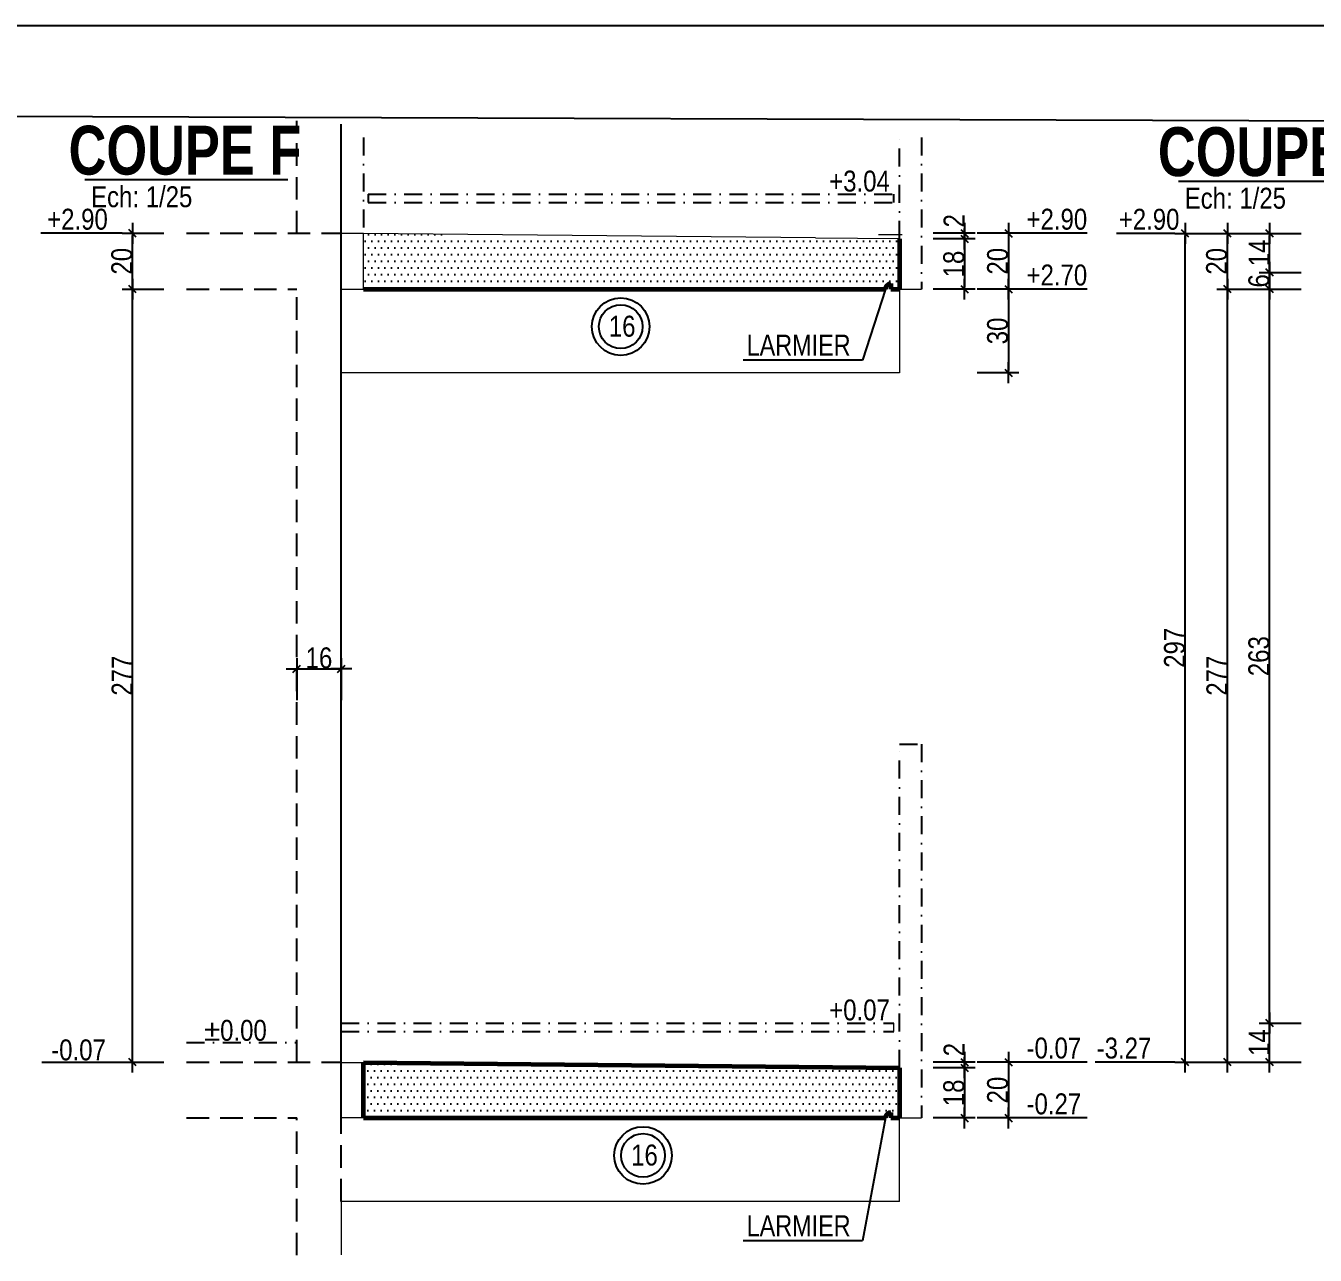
# Model space of a CAD drawing. Header units: centimetres. Extents: x -1744 to 32711, y -16767 to -12567.
# Drawn here: x 30179 to 31104, y -13448 to -12567 of the extents above; entities that cross this region are included whole.
import ezdxf
from ezdxf.enums import TextEntityAlignment as Align

# ---------------------------------------------------------------- set-up
doc = ezdxf.new("R2010")
doc.units = ezdxf.units.CM
doc.header["$LTSCALE"] = 25.4
doc.header["$PDMODE"] = 1
doc.header["$PDSIZE"] = -2
doc.linetypes.add('CACHEX2', pattern=[19.05, 12.7, -6.35])
doc.linetypes.add('TIRETPTX2', pattern=[50.8, 25.4, -12.7, 0, -12.7])
for name, color, linetype in [('01_cote_gen', 4, 'Continuous'), ('01_linteaux', 2, 'Continuous'), ('01_murs_sup', 2, 'CACHEX2'), ('01_texte', 230, 'Continuous'), ('AA_COTES', 2, 'Continuous')]:
    doc.layers.add(name, color=color, linetype=linetype)
doc.layers.add('01_murs_coup', color=5, linetype='Continuous', lineweight=60)
doc.layers.add('01_tram_axes', color=2, linetype='TIRETPTX2', lineweight=9)
doc.styles.add('ARIAL NA', font='ARIALN.TTF')
doc.styles.add('impact', font='impact.ttf')
doc.styles.add('MATTE_TXT', font='arial.ttf')
doc.styles.add('STYLE2', font='ARIALN.TTF')
doc.dimstyles.new('JB25', dxfattribs={"dimscale": 0.1, "dimtxt": 150, "dimasz": 15, "dimexe": 0.1, "dimexo": 0.1, "dimgap": 0.09, "dimtad": 1, "dimdec": 1, "dimlfac": 0.5, "dimdsep": 46, "dimtxsty": 'STYLE2', "dimblk1": 'BOND_G', "dimblk2": 'BOND_D', "dimsah": 1, "dimcen": 1.5, "dimdle": 0.01, "dimse1": 1, "dimse2": 1, "dimclrd": 4, "dimclre": 2, "dimclrt": 6, "dimazin": 2, "dimtfac": 2.333333, "dimtdec": 1, "dimtix": 1, "dimtmove": 2, "dimatfit": 3, "dimldrblk": 'BOND_G', "dimfxl": 1, "dimtolj": 1, "dimtzin": 0, "dimarcsym": 0})

# ---------------------------------------------------------------- blocks, each defined once
blk = doc.blocks.new('BOND_G')
at = {"layer": 'AA_COTES', "color": 0}
for p, q in [((0, -5), (0, 15)), ((5, 0), (-5, 0)), ((1.77, 1.77), (-1.77, -1.77))]:
    blk.add_line(p, q, dxfattribs=at)
blk = doc.blocks.new('BOND_D')
at = {"layer": 'AA_COTES', "color": 0}
for p, q in [((5, 0), (-5, 0)), ((-1.77, -1.77), (1.77, 1.77)), ((0, 5), (0, -15))]:
    blk.add_line(p, q, dxfattribs=at)
blk = doc.blocks.new('*D730')
at = {"layer": '01_cote_gen', "color": 4, "lineweight": -2, "ltscale": 0.1, "transparency": 16777216}
blk.add_line((30883.75, -13311.3), (30883.75, -13348.3), dxfattribs=at)
at = {"layer": 'Defpoints', "color": 0, "ltscale": 0.1, "transparency": 16777216}
for p in [(30365.24, -13309.8), (30404.44, -13349.8), (30883.75, -13349.8)]:
    blk.add_point(p, dxfattribs=at)
at = {"layer": '01_cote_gen', "color": 4, "lineweight": -2, "ltscale": 0.1, "transparency": 16777216, "xscale": 1.5, "yscale": 1.5, "zscale": 1.5}
for name, p, rotation in [('BOND_G', (30883.75, -13309.8), 90), ('BOND_D', (30883.75, -13349.8), 270)]:
    blk.add_blockref(name, p, dxfattribs=dict(at, rotation=rotation))
at = {"layer": '01_cote_gen', "color": 6, "ltscale": 0.1, "transparency": 16777216, "insert": (30876.08, -13329.8), "char_height": 15, "attachment_point": 5, "rotation": 90, "style": 'STYLE2'}
blk.add_mtext('\\A1;20', dxfattribs=at)
blk = doc.blocks.new('*D731')
at = {"layer": '01_cote_gen', "color": 4, "lineweight": -2, "ltscale": 0.1, "transparency": 16777216}
blk.add_line((30852.34, -13315.3), (30852.34, -13348.3), dxfattribs=at)
at = {"layer": 'Defpoints', "color": 0, "ltscale": 0.1, "transparency": 16777216}
for p in [(30837.27, -13313.8), (30781.24, -13349.8), (30852.34, -13349.8)]:
    blk.add_point(p, dxfattribs=at)
at = {"layer": '01_cote_gen', "color": 4, "lineweight": -2, "ltscale": 0.1, "transparency": 16777216, "xscale": 1.5, "yscale": 1.5, "zscale": 1.5}
for name, p, rotation in [('BOND_G', (30852.34, -13313.8), 90), ('BOND_D', (30852.34, -13349.8), 270)]:
    blk.add_blockref(name, p, dxfattribs=dict(at, rotation=rotation))
at = {"layer": '01_cote_gen', "color": 6, "ltscale": 0.1, "transparency": 16777216, "insert": (30844.67, -13331.8), "char_height": 15, "attachment_point": 5, "rotation": 90, "style": 'STYLE2'}
blk.add_mtext('\\A1;18', dxfattribs=at)
blk = doc.blocks.new('*D732')
at = {"layer": '01_cote_gen', "color": 4, "lineweight": -2, "ltscale": 0.1, "transparency": 16777216}
blk.add_line((30852.34, -13311.3), (30852.34, -13312.3), dxfattribs=at)
at = {"layer": 'Defpoints', "color": 0, "ltscale": 0.1, "transparency": 16777216}
for p in [(30852.34, -13313.8), (30859.84, -13313.8), (30860.58, -13309.8)]:
    blk.add_point(p, dxfattribs=at)
at = {"layer": '01_cote_gen', "color": 4, "lineweight": -2, "ltscale": 0.1, "transparency": 16777216, "xscale": 1.5, "yscale": 1.5, "zscale": 1.5}
for name, p, rotation in [('BOND_G', (30852.34, -13309.8), 90), ('BOND_D', (30852.34, -13313.8), 270)]:
    blk.add_blockref(name, p, dxfattribs=dict(at, rotation=rotation))
at = {"layer": '01_cote_gen', "color": 6, "ltscale": 0.1, "transparency": 16777216, "insert": (30844.8, -13300.81), "char_height": 15, "attachment_point": 5, "rotation": 90, "style": 'STYLE2'}
blk.add_mtext('\\A1;2', dxfattribs=at)
blk = doc.blocks.new('*D733')
at = {"layer": '01_cote_gen', "color": 4, "lineweight": -2, "ltscale": 200, "transparency": 16777216}
blk.add_line((30375.08, -13027.82), (30404.08, -13027.82), dxfattribs=at)
at = {"layer": 'Defpoints', "color": 0, "ltscale": 200, "transparency": 16777216}
for p in [(30405.58, -13027.82), (30373.58, -13092.36), (30405.58, -13092.36)]:
    blk.add_point(p, dxfattribs=at)
at = {"layer": '01_cote_gen', "color": 4, "lineweight": -2, "ltscale": 200, "transparency": 16777216, "xscale": 1.5, "yscale": 1.5, "zscale": 1.5, "rotation": 180}
blk.add_blockref('BOND_G', (30373.58, -13027.82), dxfattribs=at)
at = {"layer": '01_cote_gen', "color": 4, "lineweight": -2, "ltscale": 200, "transparency": 16777216, "xscale": 1.5, "yscale": 1.5, "zscale": 1.5}
blk.add_blockref('BOND_D', (30405.58, -13027.82), dxfattribs=at)
at = {"layer": '01_cote_gen', "color": 6, "ltscale": 200, "transparency": 16777216, "insert": (30389.58, -13020.16), "char_height": 15, "attachment_point": 5, "style": 'STYLE2'}
blk.add_mtext('\\A1;16', dxfattribs=at)
blk = doc.blocks.new('*D734')
at = {"layer": '01_cote_gen', "color": 4, "lineweight": -2, "ltscale": 0.1, "transparency": 16777216}
blk.add_line((30883.75, -12717.3), (30883.75, -12754.3), dxfattribs=at)
at = {"layer": 'Defpoints', "color": 0, "ltscale": 0.1, "transparency": 16777216}
for p in [(30365.24, -12715.8), (30404.44, -12755.8), (30883.75, -12755.8)]:
    blk.add_point(p, dxfattribs=at)
at = {"layer": '01_cote_gen', "color": 4, "lineweight": -2, "ltscale": 0.1, "transparency": 16777216, "xscale": 1.5, "yscale": 1.5, "zscale": 1.5}
for name, p, rotation in [('BOND_G', (30883.75, -12715.8), 90), ('BOND_D', (30883.75, -12755.8), 270)]:
    blk.add_blockref(name, p, dxfattribs=dict(at, rotation=rotation))
at = {"layer": '01_cote_gen', "color": 6, "ltscale": 0.1, "transparency": 16777216, "insert": (30876.08, -12735.8), "char_height": 15, "attachment_point": 5, "rotation": 90, "style": 'STYLE2'}
blk.add_mtext('\\A1;20', dxfattribs=at)
blk = doc.blocks.new('*D735')
at = {"layer": '01_cote_gen', "color": 4, "lineweight": -2, "ltscale": 0.1, "transparency": 16777216}
blk.add_line((30852.34, -12721.3), (30852.34, -12754.3), dxfattribs=at)
at = {"layer": 'Defpoints', "color": 0, "ltscale": 0.1, "transparency": 16777216}
for p in [(30837.27, -12719.8), (30781.24, -12755.8), (30852.34, -12755.8)]:
    blk.add_point(p, dxfattribs=at)
at = {"layer": '01_cote_gen', "color": 4, "lineweight": -2, "ltscale": 0.1, "transparency": 16777216, "xscale": 1.5, "yscale": 1.5, "zscale": 1.5}
for name, p, rotation in [('BOND_G', (30852.34, -12719.8), 90), ('BOND_D', (30852.34, -12755.8), 270)]:
    blk.add_blockref(name, p, dxfattribs=dict(at, rotation=rotation))
at = {"layer": '01_cote_gen', "color": 6, "ltscale": 0.1, "transparency": 16777216, "insert": (30844.67, -12737.8), "char_height": 15, "attachment_point": 5, "rotation": 90, "style": 'STYLE2'}
blk.add_mtext('\\A1;18', dxfattribs=at)
blk = doc.blocks.new('*D736')
at = {"layer": '01_cote_gen', "color": 4, "lineweight": -2, "ltscale": 0.1, "transparency": 16777216}
blk.add_line((30852.34, -12717.3), (30852.34, -12718.3), dxfattribs=at)
at = {"layer": 'Defpoints', "color": 0, "ltscale": 0.1, "transparency": 16777216}
for p in [(30860.58, -12715.8), (30852.34, -12719.8), (30859.84, -12719.8)]:
    blk.add_point(p, dxfattribs=at)
at = {"layer": '01_cote_gen', "color": 4, "lineweight": -2, "ltscale": 0.1, "transparency": 16777216, "xscale": 1.5, "yscale": 1.5, "zscale": 1.5}
for name, p, rotation in [('BOND_G', (30852.34, -12715.8), 90), ('BOND_D', (30852.34, -12719.8), 270)]:
    blk.add_blockref(name, p, dxfattribs=dict(at, rotation=rotation))
at = {"layer": '01_cote_gen', "color": 6, "ltscale": 0.1, "transparency": 16777216, "insert": (30844.8, -12706.81), "char_height": 15, "attachment_point": 5, "rotation": 90, "style": 'STYLE2'}
blk.add_mtext('\\A1;2', dxfattribs=at)
blk = doc.blocks.new('*D737')
at = {"layer": '01_cote_gen', "color": 4, "lineweight": -2, "ltscale": 0.1, "transparency": 16777216}
blk.add_line((30255.95, -13308.3), (30255.95, -12757.3), dxfattribs=at)
at = {"layer": 'Defpoints', "color": 0, "ltscale": 0.1, "transparency": 16777216}
for p in [(30255.95, -12755.8), (30332.51, -12755.8), (30346.51, -13309.8)]:
    blk.add_point(p, dxfattribs=at)
at = {"layer": '01_cote_gen', "color": 4, "lineweight": -2, "ltscale": 0.1, "transparency": 16777216, "xscale": 1.5, "yscale": 1.5, "zscale": 1.5}
for name, p, rotation in [('BOND_D', (30255.95, -12755.8), 90), ('BOND_G', (30255.95, -13309.8), 270)]:
    blk.add_blockref(name, p, dxfattribs=dict(at, rotation=rotation))
at = {"layer": '01_cote_gen', "color": 6, "ltscale": 0.1, "transparency": 16777216, "insert": (30248.41, -13032.8), "char_height": 15, "attachment_point": 5, "rotation": 90, "style": 'STYLE2'}
blk.add_mtext('\\A1;277', dxfattribs=at)
blk = doc.blocks.new('*D738')
at = {"layer": '01_cote_gen', "color": 4, "lineweight": -2, "transparency": 16777216}
blk.add_line((30255.95, -12754.3), (30255.95, -12717.3), dxfattribs=at)
at = {"layer": 'Defpoints', "color": 0, "transparency": 16777216}
for p in [(30255.95, -12715.8), (30342.59, -12715.8), (30342.59, -12755.8)]:
    blk.add_point(p, dxfattribs=at)
at = {"layer": '01_cote_gen', "color": 4, "lineweight": -2, "transparency": 16777216, "xscale": 1.5, "yscale": 1.5, "zscale": 1.5}
for name, p, rotation in [('BOND_D', (30255.95, -12715.8), 90), ('BOND_G', (30255.95, -12755.8), 270)]:
    blk.add_blockref(name, p, dxfattribs=dict(at, rotation=rotation))
at = {"layer": '01_cote_gen', "color": 6, "transparency": 16777216, "insert": (30248.29, -12735.8), "char_height": 15, "attachment_point": 5, "rotation": 90, "style": 'STYLE2'}
blk.add_mtext('\\A1;20', dxfattribs=at)
blk = doc.blocks.new('*D742')
at = {"layer": '01_cote_gen', "color": 4, "lineweight": -2, "ltscale": 2, "transparency": 16777216}
blk.add_line((31071.03, -12754.34), (31071.03, -12745.34), dxfattribs=at)
at = {"layer": 'Defpoints', "color": 0, "ltscale": 2, "transparency": 16777216}
for p in [(31071.03, -12743.84), (31093.86, -12743.84), (31093.86, -12755.84)]:
    blk.add_point(p, dxfattribs=at)
at = {"layer": '01_cote_gen', "color": 4, "lineweight": -2, "ltscale": 2, "transparency": 16777216, "xscale": 1.5, "yscale": 1.5, "zscale": 1.5}
for name, p, rotation in [('BOND_D', (31071.03, -12743.84), 90), ('BOND_G', (31071.03, -12755.84), 270)]:
    blk.add_blockref(name, p, dxfattribs=dict(at, rotation=rotation))
at = {"layer": '01_cote_gen', "color": 6, "lineweight": 0, "ltscale": 2, "transparency": 16777216, "insert": (31063.36, -12749.84), "char_height": 15, "attachment_point": 5, "rotation": 90, "style": 'STYLE2'}
blk.add_mtext('\\A1;6', dxfattribs=at)
blk = doc.blocks.new('*D743')
at = {"layer": '01_cote_gen', "color": 4, "lineweight": -2, "ltscale": 2, "transparency": 16777216}
blk.add_line((31071.03, -12742.34), (31071.03, -12717.34), dxfattribs=at)
at = {"layer": 'Defpoints', "color": 0, "ltscale": 2, "transparency": 16777216}
for p in [(31071.03, -12715.84), (31095.9, -12715.84), (31086.04, -12743.84)]:
    blk.add_point(p, dxfattribs=at)
at = {"layer": '01_cote_gen', "color": 4, "lineweight": -2, "ltscale": 2, "transparency": 16777216, "xscale": 1.5, "yscale": 1.5, "zscale": 1.5}
for name, p, rotation in [('BOND_D', (31071.03, -12715.84), 90), ('BOND_G', (31071.03, -12743.84), 270)]:
    blk.add_blockref(name, p, dxfattribs=dict(at, rotation=rotation))
at = {"layer": '01_cote_gen', "color": 6, "lineweight": 0, "ltscale": 2, "transparency": 16777216, "insert": (31063.49, -12729.84), "char_height": 15, "attachment_point": 5, "rotation": 90, "style": 'STYLE2'}
blk.add_mtext('\\A1;14', dxfattribs=at)
blk = doc.blocks.new('*D744')
at = {"layer": '01_cote_gen', "color": 4, "lineweight": -2, "ltscale": 2, "transparency": 16777216}
blk.add_line((31040.73, -12754.34), (31040.73, -12717.34), dxfattribs=at)
at = {"layer": 'Defpoints', "color": 0, "ltscale": 2, "transparency": 16777216}
for p in [(31040.73, -12715.84), (31093.53, -12715.84), (31093.53, -12755.84)]:
    blk.add_point(p, dxfattribs=at)
at = {"layer": '01_cote_gen', "color": 4, "lineweight": -2, "ltscale": 2, "transparency": 16777216, "xscale": 1.5, "yscale": 1.5, "zscale": 1.5}
for name, p, rotation in [('BOND_D', (31040.73, -12715.84), 90), ('BOND_G', (31040.73, -12755.84), 270)]:
    blk.add_blockref(name, p, dxfattribs=dict(at, rotation=rotation))
at = {"layer": '01_cote_gen', "color": 6, "lineweight": 0, "ltscale": 2, "transparency": 16777216, "insert": (31033.06, -12735.84), "char_height": 15, "attachment_point": 5, "rotation": 90, "style": 'STYLE2'}
blk.add_mtext('\\A1;20', dxfattribs=at)
blk = doc.blocks.new('*D745')
at = {"layer": '01_cote_gen', "color": 4, "lineweight": -2, "ltscale": 2, "transparency": 16777216}
blk.add_line((31040.73, -13308.3), (31040.73, -12757.34), dxfattribs=at)
at = {"layer": 'Defpoints', "color": 0, "ltscale": 2, "transparency": 16777216}
for p in [(31040.73, -12755.84), (31048.23, -12755.84), (31063.23, -13309.8)]:
    blk.add_point(p, dxfattribs=at)
at = {"layer": '01_cote_gen', "color": 4, "lineweight": -2, "ltscale": 2, "transparency": 16777216, "xscale": 1.5, "yscale": 1.5, "zscale": 1.5}
for name, p, rotation in [('BOND_D', (31040.73, -12755.84), 90), ('BOND_G', (31040.73, -13309.8), 270)]:
    blk.add_blockref(name, p, dxfattribs=dict(at, rotation=rotation))
at = {"layer": '01_cote_gen', "color": 6, "lineweight": 0, "ltscale": 2, "transparency": 16777216, "insert": (31033.19, -13032.82), "char_height": 15, "attachment_point": 5, "rotation": 90, "style": 'STYLE2'}
blk.add_mtext('\\A1;277', dxfattribs=at)
blk = doc.blocks.new('*D746')
at = {"layer": '01_cote_gen', "color": 4, "lineweight": -2, "ltscale": 2, "transparency": 16777216}
blk.add_line((31010.55, -13308.3), (31010.55, -12717.34), dxfattribs=at)
at = {"layer": 'Defpoints', "color": 0, "ltscale": 2, "transparency": 16777216}
for p in [(31010.55, -12715.84), (31063.23, -12715.84), (31063.23, -13309.8)]:
    blk.add_point(p, dxfattribs=at)
at = {"layer": '01_cote_gen', "color": 4, "lineweight": -2, "ltscale": 2, "transparency": 16777216, "xscale": 1.5, "yscale": 1.5, "zscale": 1.5}
for name, p, rotation in [('BOND_D', (31010.55, -12715.84), 90), ('BOND_G', (31010.55, -13309.8), 270)]:
    blk.add_blockref(name, p, dxfattribs=dict(at, rotation=rotation))
at = {"layer": '01_cote_gen', "color": 6, "lineweight": 0, "ltscale": 2, "transparency": 16777216, "insert": (31002.88, -13012.82), "char_height": 15, "attachment_point": 5, "rotation": 90, "style": 'STYLE2'}
blk.add_mtext('\\A1;297', dxfattribs=at)
blk = doc.blocks.new('*D756')
at = {"layer": '01_cote_gen', "color": 4, "lineweight": -2, "transparency": 16777216}
blk.add_line((30883.75, -12757.3), (30883.75, -12814.21), dxfattribs=at)
at = {"layer": 'Defpoints', "color": 0, "transparency": 16777216}
for p in [(30769.05, -12755.8), (30791.51, -12815.71), (30883.75, -12815.71)]:
    blk.add_point(p, dxfattribs=at)
at = {"layer": '01_cote_gen', "color": 4, "lineweight": -2, "transparency": 16777216, "xscale": 1.5, "yscale": 1.5, "zscale": 1.5}
for name, p, rotation in [('BOND_G', (30883.75, -12755.8), 90), ('BOND_D', (30883.75, -12815.71), 270)]:
    blk.add_blockref(name, p, dxfattribs=dict(at, rotation=rotation))
at = {"layer": '01_cote_gen', "color": 6, "transparency": 16777216, "insert": (30876.08, -12785.76), "char_height": 15, "attachment_point": 5, "rotation": 90, "style": 'STYLE2'}
blk.add_mtext('\\A1;30', dxfattribs=at)
blk = doc.blocks.new('*D770')
at = {"layer": '01_cote_gen', "color": 4, "lineweight": -2, "transparency": 16777216}
blk.add_line((31071.03, -13308.3), (31071.03, -13283.3), dxfattribs=at)
at = {"layer": 'Defpoints', "color": 0, "transparency": 16777216}
for p in [(31071.03, -13281.8), (31205.78, -13281.8), (31205.78, -13309.8)]:
    blk.add_point(p, dxfattribs=at)
at = {"layer": '01_cote_gen', "color": 4, "lineweight": -2, "transparency": 16777216, "xscale": 1.5, "yscale": 1.5, "zscale": 1.5}
for name, p, rotation in [('BOND_D', (31071.03, -13281.8), 90), ('BOND_G', (31071.03, -13309.8), 270)]:
    blk.add_blockref(name, p, dxfattribs=dict(at, rotation=rotation))
at = {"layer": '01_cote_gen', "color": 6, "transparency": 16777216, "insert": (31063.49, -13295.8), "char_height": 15, "attachment_point": 5, "rotation": 90, "style": 'STYLE2'}
blk.add_mtext('\\A1;14', dxfattribs=at)
blk = doc.blocks.new('*D771')
at = {"layer": '01_cote_gen', "color": 4, "lineweight": -2, "transparency": 16777216}
blk.add_line((31071.03, -13280.3), (31071.03, -12757.34), dxfattribs=at)
at = {"layer": 'Defpoints', "color": 0, "transparency": 16777216}
for p in [(31071.03, -12755.84), (31093.53, -12755.84), (31093.53, -13281.8)]:
    blk.add_point(p, dxfattribs=at)
at = {"layer": '01_cote_gen', "color": 4, "lineweight": -2, "transparency": 16777216, "xscale": 1.5, "yscale": 1.5, "zscale": 1.5}
for name, p, rotation in [('BOND_D', (31071.03, -12755.84), 90), ('BOND_G', (31071.03, -13281.8), 270)]:
    blk.add_blockref(name, p, dxfattribs=dict(at, rotation=rotation))
at = {"layer": '01_cote_gen', "color": 6, "transparency": 16777216, "insert": (31063.36, -13018.82), "char_height": 15, "attachment_point": 5, "rotation": 90, "style": 'STYLE2'}
blk.add_mtext('\\A1;263', dxfattribs=at)

msp = doc.modelspace()

# ---------------------------------------------------------------- hatches: boundary and pattern name
at = {"layer": '01_linteaux'}
h = msp.add_hatch(dxfattribs=at)
h.set_pattern_fill('DOTS', color=256, scale=3)
h.set_pattern_definition([(0, (9765.2455, 6552.379), (2.38125, 4.7625), [0, -4.7625])])
edge = h.paths.add_edge_path()
edge.add_line((30481.58, -12716.55), (30421.58, -12715.99))
edge.add_line((30421.58, -12715.99), (30421.58, -12755.8))
edge.add_line((30421.58, -12755.8), (30795.58, -12755.8))
edge.add_arc((30799.58, -12755.8), 4, 90, 180, ccw=False)
edge.add_line((30799.58, -12751.8), (30799.58, -12755.8))
edge.add_line((30799.58, -12755.8), (30805.58, -12755.8))
edge.add_line((30805.58, -12755.8), (30805.58, -12719.61))
edge.add_line((30805.58, -12719.61), (30745.58, -12719.02))
edge.add_line((30745.58, -12719.02), (30741.82, -12717.78))
edge.add_line((30741.82, -12717.78), (30484.82, -12717.78))
edge.add_line((30484.82, -12717.78), (30481.58, -12716.55))
h = msp.add_hatch(dxfattribs=at)
h.set_pattern_fill('DOTS', color=256, scale=3)
h.set_pattern_definition([(0, (-36.3734, 0), (2.38125, 4.7625), [0, -4.7625])])
h.paths.add_polyline_path([(30805.58, -13313.8), (30421.58, -13310.05), (30421.58, -13349.8), (30795.58, -13349.8, -0.414214), (30799.58, -13345.8), (30799.58, -13349.8), (30805.58, -13349.8)])

# ---------------------------------------------------------------- linework, layer by layer
at = {"layer": '01_cote_gen'}
msp.add_line((32711.5, -12567.07), (23621.5, -12567.07), dxfattribs=at)
at = {"layer": '01_linteaux', "ltscale": 0.1}
for p, q in [((30405.58, -12715.97), (30405.58, -12637.49)), ((30405.58, -12855.8), (30405.58, -12715.8)), ((30405.58, -13349.8), (30405.58, -12855.8))]:
    msp.add_line(p, q, dxfattribs=at)
at = {"layer": '01_linteaux', "linetype": 'TIRETPTX2', "ltscale": 0.02}
for p, q in [((30421.58, -12647.02), (30421.58, -12715.99)), ((30805.58, -12719.8), (30805.58, -12647.02)), ((30821.58, -12647.02), (30821.58, -12755.8)), ((30424.73, -12687.8), (30801.58, -12687.8)), ((30424.73, -12687.8), (30424.73, -12693.8)), ((30801.58, -12693.8), (30801.58, -12687.8)), ((30424.73, -12693.8), (30801.58, -12693.8)), ((30805.58, -13313.8), (30805.58, -13081.8)), ((30805.58, -13081.8), (30821.58, -13081.8)), ((30821.58, -13081.8), (30821.58, -13349.8)), ((30405.58, -13281.8), (30801.58, -13281.8)), ((30405.58, -13287.8), (30801.58, -13287.8)), ((30294.63, -13295.8), (30373.58, -13295.8))]:
    msp.add_line(p, q, dxfattribs=at)
at = {"layer": '01_linteaux', "lineweight": 0}
for p, q in [((30805.58, -12755.8), (30805.58, -12815.71)), ((30805.58, -12815.71), (30405.58, -12815.71)), ((30405.58, -13309.97), (30421.58, -13309.97)), ((30421.58, -13349.8), (30405.58, -13349.8)), ((30805.58, -13409.61), (30805.58, -13349.8)), ((30805.58, -13409.61), (30405.58, -13409.61)), ((30405.58, -13409.61), (30405.58, -13447.97))]:
    msp.add_line(p, q, dxfattribs=at)
at = {"layer": '01_murs_coup', "linetype": 'Continuous', "lineweight": 5}
for p in [(30421.58, -12755.8), (30745.58, -12719.02)]:
    msp.add_line(p, (30421.58, -12715.99), dxfattribs=at)
at = {"layer": '01_murs_coup', "linetype": 'Continuous', "lineweight": 0}
msp.add_line((30745.58, -12719.02), (30805.58, -12719.61), dxfattribs=at)
at = {"layer": '01_murs_coup'}
for p, q in [((30805.58, -12719.8), (30805.58, -12755.8)), ((30799.58, -12751.8), (30799.58, -12755.8)), ((30421.58, -12755.8), (30795.58, -12755.8)), ((30799.58, -12755.8), (30805.58, -12755.8)), ((30421.58, -13310.05), (30805.58, -13313.8)), ((30421.58, -13349.8), (30421.58, -13310.05)), ((30805.58, -13313.8), (30805.58, -13349.8)), ((30799.58, -13345.8), (30799.58, -13349.8)), ((30421.58, -13349.8), (30795.58, -13349.8)), ((30799.58, -13349.8), (30805.58, -13349.8))]:
    msp.add_line(p, q, dxfattribs=at)
for centre in [(30799.58, -12755.8), (30799.58, -13349.8)]:
    msp.add_arc(centre, 4, 90, 180, dxfattribs=at)
at = {"layer": '01_murs_sup', "ltscale": 0.05}
for p, q in [((30373.58, -12715.8), (30373.58, -12635.14)), ((30294.63, -12715.8), (30405.58, -12715.8)), ((30294.63, -12755.8), (30373.58, -12755.8)), ((30373.58, -13309.97), (30373.58, -12755.8)), ((30294.63, -13309.8), (30405.58, -13309.8)), ((30405.58, -13409.61), (30405.58, -13309.8)), ((30294.63, -13349.8), (30373.58, -13349.8)), ((30373.58, -13448.14), (30373.58, -13349.8))]:
    msp.add_line(p, q, dxfattribs=at)
at = {"layer": '01_texte'}
for p, q in [((32661.5, -12640.84), (23671.5, -12609.25)), ((30221.71, -12677.29), (30367.31, -12677.29)), ((31005.66, -12678.35), (31151.27, -12678.35)), ((30248.45, -12715.8), (30190.13, -12715.8)), ((30940.3, -12715.8), (30890.58, -12715.8)), ((31003.05, -12715.84), (30961.36, -12715.84)), ((30795.58, -12755.8), (30779.23, -12806.74)), ((30940.3, -12755.8), (30890.58, -12755.8)), ((30779.23, -12806.74), (30693.71, -12806.74)), ((30190.87, -13309.8), (30248.45, -13309.8)), ((30940.3, -13309.8), (30890.58, -13309.8)), ((31003.05, -13309.81), (30946.01, -13309.81)), ((30795.58, -13349.8), (30779.23, -13437.84)), ((30940.3, -13349.8), (30890.58, -13349.8)), ((30779.23, -13437.84), (30693.71, -13437.84))]:
    msp.add_line(p, q, dxfattribs=at)
for centre, radius in [((30605.88, -12782.66), 20.63), ((30605.88, -12782.66), 15.66), ((30621.88, -13376.66), 20.63), ((30621.88, -13376.66), 15.66)]:
    msp.add_circle(centre, radius, dxfattribs=at)
at = {"layer": '01_tram_axes', "ltscale": 0.5}
for p, q in [((30421.58, -12715.99), (30405.58, -12715.99)), ((30807.58, -12716.91), (30790.59, -12716.91)), ((30405.58, -12755.8), (30421.58, -12755.8)), ((30805.58, -12755.8), (30821.58, -12755.8)), ((30801.58, -13287.8), (30801.58, -13281.8)), ((30805.58, -13349.8), (30821.58, -13349.8))]:
    msp.add_line(p, q, dxfattribs=at)

# ---------------------------------------------------------------- texts
at = {"layer": '01_texte', "style": 'impact'}
for s, p in [('COUPE F', (30293.52, -12656.19)), ('COUPE G', (31077.48, -12657.24))]:
    msp.add_text(s, height=35, dxfattribs=at).set_placement(p, align=Align.MIDDLE)
at = {"layer": '01_texte'}
for s, style, p in [('+3.04', 'ARIAL NA', (30755.3, -12685.87)), ('Ech: 1/25', 'STYLE2', (30226.19, -12697.07)), ('Ech: 1/25', 'STYLE2', (31010.14, -12698.13)), ('+2.90', 'ARIAL NA', (30194.72, -12713.18)), ('+2.90', 'ARIAL NA', (30896.76, -12713.18)), ('+2.90', 'ARIAL NA', (30962.88, -12713.22)), ('+2.70', 'ARIAL NA', (30896.76, -12753.18)), ('16', 'STYLE2', (30597.35, -12789.86)), ('+0.07', 'ARIAL NA', (30755.3, -13279.87)), ('%%P0.00', 'ARIAL NA', (30307.22, -13294.5)), ('-0.07', 'ARIAL NA', (30197.64, -13308.5)), ('-0.07', 'ARIAL NA', (30896.76, -13307.18)), ('-3.27', 'ARIAL NA', (30947.04, -13307.19)), ('-0.27', 'ARIAL NA', (30896.76, -13347.18)), ('16', 'STYLE2', (30613.35, -13383.86))]:
    msp.add_text(s, height=15, dxfattribs=dict(at, style=style)).set_placement(p)
at = {"layer": '01_texte', "style": 'MATTE_TXT', "width": 0.8}
for p in [(30733.38, -12807.9), (30733.38, -13439)]:
    msp.add_text('LARMIER', height=15, dxfattribs=at).set_placement(p, align=Align.BOTTOM_CENTER)

# ---------------------------------------------------------------- dimensions: what is measured, and where the dimension line sits
at = {"layer": '01_cote_gen'}
for base, p1, p2, picture, middle in [((30255.95, -12715.8), (30342.59, -12755.8), (30342.59, -12715.8), '*D738', (30248.29, -12735.8)), ((30883.75, -12815.71), (30769.05, -12755.8), (30791.51, -12815.71), '*D756', (30876.08, -12785.76)), ((31071.03, -12755.84), (31093.53, -13281.8), (31093.53, -12755.84), '*D771', (31063.36, -13018.82)), ((31071.03, -13281.8), (31205.78, -13309.8), (31205.78, -13281.8), '*D770', (31063.49, -13295.8))]:
    dim = msp.add_linear_dim(base=base, p1=p1, p2=p2, angle=90, dimstyle='JB25', dxfattribs=at)
    dim.commit()
    dim.dimension.update_dxf_attribs({"geometry": picture, "text_midpoint": middle})
at = {"layer": '01_cote_gen', "ltscale": 0.1}
for base, p1, p2, picture, middle in [((30883.75, -12755.8), (30365.24, -12715.8), (30404.44, -12755.8), '*D734', (30876.08, -12735.8)), ((30852.34, -12755.8), (30837.27, -12719.8), (30781.24, -12755.8), '*D735', (30844.67, -12737.8)), ((30255.95, -12755.8), (30346.51, -13309.8), (30332.51, -12755.8), '*D737', (30248.41, -13032.8)), ((30883.75, -13349.8), (30365.24, -13309.8), (30404.44, -13349.8), '*D730', (30876.08, -13329.8)), ((30852.34, -13349.8), (30837.27, -13313.8), (30781.24, -13349.8), '*D731', (30844.67, -13331.8))]:
    dim = msp.add_linear_dim(base=base, p1=p1, p2=p2, angle=90, dimstyle='JB25', dxfattribs=at)
    dim.commit()
    dim.dimension.update_dxf_attribs({"geometry": picture, "text_midpoint": middle})
for base, p1, p2, picture, middle in [((30852.34, -12719.8), (30860.58, -12715.8), (30859.84, -12719.8), '*D736', (30844.8, -12706.81)), ((30852.34, -13313.8), (30860.58, -13309.8), (30859.84, -13313.8), '*D732', (30844.8, -13300.81))]:
    dim = msp.add_linear_dim(base=base, p1=p1, p2=p2, angle=90, dimstyle='JB25', dxfattribs=at)
    dim.commit()
    dim.dimension.update_dxf_attribs({"geometry": picture, "text_midpoint": middle, "dimtype": 160})
at = {"layer": '01_cote_gen', "lineweight": 0, "ltscale": 2}
for base, p1, p2, picture, middle in [((31010.55, -12715.84), (31063.23, -13309.8), (31063.23, -12715.84), '*D746', (31002.88, -13012.82)), ((31040.73, -12715.84), (31093.53, -12755.84), (31093.53, -12715.84), '*D744', (31033.06, -12735.84)), ((31071.03, -12715.84), (31086.04, -12743.84), (31095.9, -12715.84), '*D743', (31063.49, -12729.84)), ((31071.03, -12743.84), (31093.86, -12755.84), (31093.86, -12743.84), '*D742', (31063.36, -12749.84)), ((31040.73, -12755.84), (31063.23, -13309.8), (31048.23, -12755.84), '*D745', (31033.19, -13032.82))]:
    dim = msp.add_linear_dim(base=base, p1=p1, p2=p2, angle=90, dimstyle='JB25', dxfattribs=at)
    dim.commit()
    dim.dimension.update_dxf_attribs({"geometry": picture, "text_midpoint": middle})
at = {"layer": '01_cote_gen', "ltscale": 200}
dim = msp.add_linear_dim(base=(30405.58, -13027.82), p1=(30373.58, -13092.36), p2=(30405.58, -13092.36), dimstyle='JB25', dxfattribs=at)
dim.commit()
dim.dimension.update_dxf_attribs({"geometry": '*D733', "text_midpoint": (30389.58, -13020.16)})

doc.saveas('drawing.dxf')
